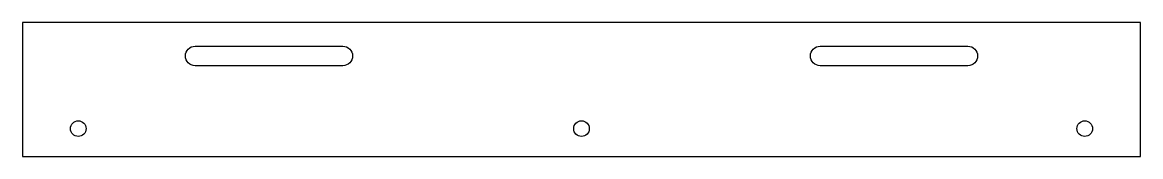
# Model space of a CAD drawing. Header units: millimetres. Extents: x 0 to 1000, y 0 to 120.
import ezdxf

# ---------------------------------------------------------------- set-up
doc = ezdxf.new("R2010")
doc.units = ezdxf.units.MM
doc.layers.add('CUT_INNER', color=1, linetype='Continuous')
doc.layers.add('CUT_OUTER', color=7, linetype='Continuous')

msp = doc.modelspace()

# ---------------------------------------------------------------- linework, layer by layer
at = {"layer": 'CUT_INNER'}
for points in [[(154.5, 98.75785), (286.5, 98.75785, -1), (286.5, 81.25785), (154.5, 81.25785, -1)], [(713.5, 81.25785, -1), (713.5, 98.75785), (845.5, 98.75785, -1), (845.5, 81.25785)]]:
    msp.add_lwpolyline(points, format="xyb", close=True, dxfattribs=at)
for centre in [(50, 24.999996), (500, 24.999996), (950, 24.999996)]:
    msp.add_circle(centre, 7, dxfattribs=at)
at = {"layer": 'CUT_OUTER'}
msp.add_lwpolyline([(0, 0), (1000, 0), (1000, 120.00785), (0, 120.00785)], close=True, dxfattribs=at)

doc.saveas('drawing.dxf')
